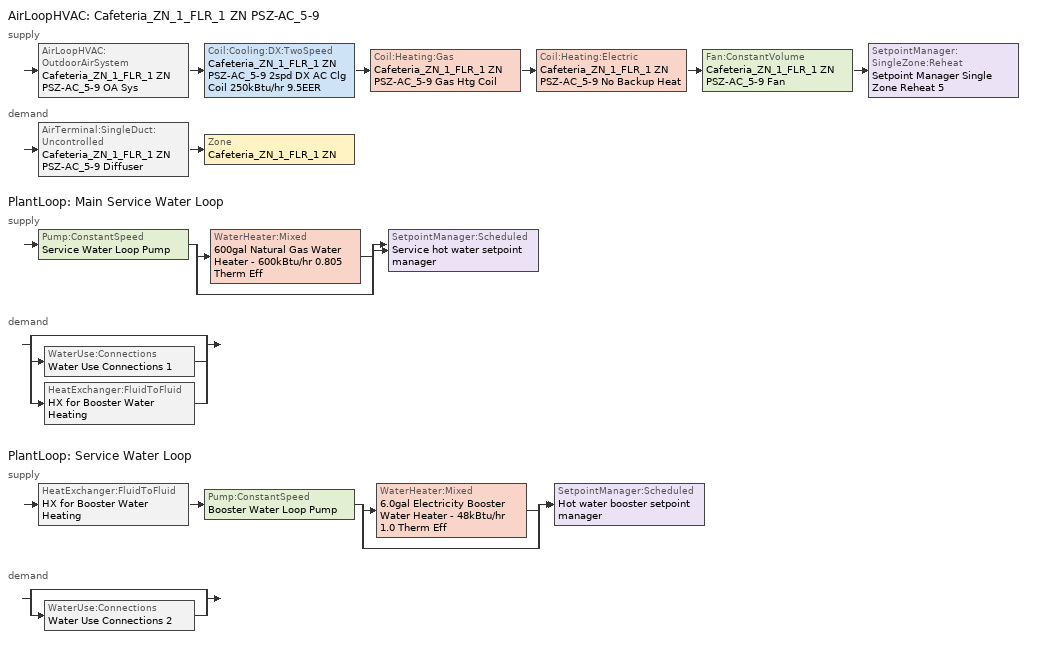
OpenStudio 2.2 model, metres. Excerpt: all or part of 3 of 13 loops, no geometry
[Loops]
AirLoopHVAC 'Cafeteria_ZN_1_FLR_1 ZN PSZ-AC_5-9'
 supply: AirLoopHVAC:OutdoorAirSystem 'Cafeteria_ZN_1_FLR_1 ZN PSZ-AC_5-9 OA Sys' > Coil:Cooling:DX:TwoSpeed 'Cafeteria_ZN_1_FLR_1 ZN PSZ-AC_5-9 2spd DX AC Clg Coil 250kBtu/hr 9.5EER' > Coil:Heating:Gas 'Cafeteria_ZN_1_FLR_1 ZN PSZ-AC_5-9 Gas Htg Coil' > Coil:Heating:Electric 'Cafeteria_ZN_1_FLR_1 ZN PSZ-AC_5-9 No Backup Heat' > Fan:ConstantVolume 'Cafeteria_ZN_1_FLR_1 ZN PSZ-AC_5-9 Fan' > SetpointManager:SingleZone:Reheat 'Setpoint Manager Single Zone Reheat 5'
 demand: AirTerminal:SingleDuct:Uncontrolled 'Cafeteria_ZN_1_FLR_1 ZN PSZ-AC_5-9 Diffuser' > Zone 'Cafeteria_ZN_1_FLR_1 ZN'
PlantLoop 'Main Service Water Loop'
 supply: Pump:ConstantSpeed 'Service Water Loop Pump' > split
  | WaterHeater:Mixed '600gal Natural Gas Water Heater - 600kBtu/hr 0.805 Therm Eff'
  | bypass
  join > SetpointManager:Scheduled 'Service hot water setpoint manager'
 demand: split
  | bypass
  | WaterUse:Connections 'Water Use Connections 1'
  | HeatExchanger:FluidToFluid 'HX for Booster Water Heating'
PlantLoop 'Service Water Loop'
 supply: HeatExchanger:FluidToFluid 'HX for Booster Water Heating' > Pump:ConstantSpeed 'Booster Water Loop Pump' > split
  | WaterHeater:Mixed '6.0gal Electricity Booster Water Heater - 48kBtu/hr 1.0 Therm Eff'
  | bypass
  join > SetpointManager:Scheduled 'Hot water booster setpoint manager'
 demand: split
  | bypass
  | WaterUse:Connections 'Water Use Connections 2'
[Sizing:Zone]
Cafeteria_ZN_1_FLR_1 ZN: Zone Cooling Design Supply Air Temperature Input Method=SupplyAirTemperature; Zone Cooling Design Supply Air Temperature {C}=12.8; Zone Cooling Design Supply Air Temperature Difference {deltaC}=11.11; Zone Heating Design Supply Air Temperature Input Method=SupplyAirTemperature; Zone Heating Design Supply Air Temperature {C}=40; Zone Heating Design Supply Air Temperature Difference {deltaC}=11.11; Zone Cooling Design Supply Air Humidity Ratio {kg-H2O/kg-air}=0.0085; Zone Heating Design Supply Air Humidity Ratio {kg-H2O/kg-air}=0.008; Cooling Design Air Flow Method=DesignDay; Heating Design Air Flow Method=DesignDay; Account for Dedicated Outdoor Air System=No; Dedicated Outdoor Air System Control Strategy=NeutralSupplyAir; Dedicated Outdoor Air Low Setpoint Temperature for Design {C}=autosize; Dedicated Outdoor Air High Setpoint Temperature for Design {C}=autosize
[Zone equipment]
Cafeteria_ZN_1_FLR_1 ZN: Cafeteria_ZN_1_FLR_1 ZN PSZ-AC_5-9 Diffuser
[PlantLoop] Glycol Concentration=0; Plant Loop Volume {m3}=Autocalculate; Load Distribution Scheme=Optimal
Name | Maximum Loop Temperature {C} | Minimum Loop Temperature {C}
Main Service Water Loop | 60 | 10
Service Water Loop
[Sizing:Plant] Loop Type=Heating; Loop Design Temperature Difference {deltaC}=5; Sizing Option=NonCoincident; Zone Timesteps in Averaging Window=1; Coincident Sizing Factor Mode=None
Name | Design Loop Exit Temperature {C}
Main Service Water Loop | 60
Service Water Loop | 82.2222
[SetpointManager:Scheduled] Control Variable=Temperature
Name | Schedule
Service hot water setpoint manager | Service Water Loop Temp - 140F
Hot water booster setpoint manager | Service Water Booster Temp - 180.00000000000006F
[Pump:ConstantSpeed] Rated Flow Rate {m3/s}=autosize; Rated Power Consumption {W}=autosize; Fraction of Motor Inefficiencies to Fluid Stream=0; Pump Control Type=Intermittent
Name | Rated Pump Head {Pa} | Motor Efficiency
Service Water Loop Pump | 34026 | 0.825
Booster Water Loop Pump | 0 | 1
[AirLoopHVAC]
Cafeteria_ZN_1_FLR_1 ZN PSZ-AC_5-9: Availability Schedule=SchoolSecondary HVACOperationSchd; Availability Manager=Availability Manager Night Cycle 9; Design Supply Air Flow Rate {m3/s}=AutoSize
[Sizing:System]
Cafeteria_ZN_1_FLR_1 ZN PSZ-AC_5-9: Type of Load to Size On=Sensible; Design Outdoor Air Flow Rate {m3/s}=Autosize; Minimum System Air Flow Ratio=1; Preheat Design Temperature {C}=7; Preheat Design Humidity Ratio {kg-H2O/kg-Air}=0.008; Precool Design Temperature {C}=12.8; Precool Design Humidity Ratio {kg-H2O/kg-Air}=0.008; Central Cooling Design Supply Air Temperature {C}=12.8; Central Heating Design Supply Air Temperature {C}=40; Sizing Option=Coincident; 100% Outdoor Air in Cooling=No; 100% Outdoor Air in Heating=No; Central Cooling Design Supply Air Humidity Ratio {kg-H2O/kg-Air}=0.0085; Central Heating Design Supply Air Humidity Ratio {kg-H2O/kg-Air}=0.008; Cooling Design Air Flow Method=DesignDay; Cooling Design Air Flow Rate {m3/s}=0; Heating Design Air Flow Method=DesignDay; Heating Design Air Flow Rate {m3/s}=0; System Outdoor Air Method=ZoneSum; Zone Maximum Outdoor Air Fraction=1; Cooling Supply Air Flow Rate Per Floor Area {m3/s-m2}=0.00996765; Cooling Fraction of Autosized Cooling Supply Air Flow Rate=1; Cooling Supply Air Flow Rate Per Unit Cooling Capacity {m3/s-W}=3.94755e-05; Heating Supply Air Flow Rate Per Floor Area {m3/s-m2}=0.00996765; Heating Fraction of Autosized Heating Supply Air Flow Rate=1; Heating Fraction of Autosized Cooling Supply Air Flow Rate=1; Heating Supply Air Flow Rate Per Unit Heating Capacity {m3/s-W}=3.15882e-05; Cooling Design Capacity Method=CoolingDesignCapacity; Cooling Design Capacity {W}=autosize; Cooling Design Capacity Per Floor Area {W/m2}=234.7; Fraction of Autosized Cooling Design Capacity=1; Heating Design Capacity Method=HeatingDesignCapacity; Heating Design Capacity {W}=autosize; Heating Design Capacity Per Floor Area {W/m2}=157; Fraction of Autosized Heating Design Capacity=1; Central Cooling Capacity Control Method=OnOff
[Controller:OutdoorAir]
Cafeteria_ZN_1_FLR_1 ZN PSZ-AC_5-9 OA Sys Controller: Minimum Outdoor Air Flow Rate {m3/s}=0; Maximum Outdoor Air Flow Rate {m3/s}=Autosize; Economizer Control Type=NoEconomizer; Economizer Control Action Type=ModulateFlow; Economizer Maximum Limit Dry-Bulb Temperature {C}=28; Economizer Maximum Limit Enthalpy {J/kg}=64000; Economizer Minimum Limit Dry-Bulb Temperature {C}=-100; Lockout Type=LockoutWithCompressor; Minimum Limit Type=FixedMinimum; Minimum Outdoor Air Schedule=Always On Discrete; Controller Mechanical Ventilation=Controller Mechanical Ventilation 5; High Humidity Control=No; Heat Recovery Bypass Control Type=BypassWhenWithinEconomizerLimits
[Controller:MechanicalVentilation]
Controller Mechanical Ventilation 5: Availability Schedule=Always On Discrete; System Outdoor Air Method=ZoneSum
[AirLoopHVAC:OutdoorAirSystem]
Cafeteria_ZN_1_FLR_1 ZN PSZ-AC_5-9 OA Sys: Controller=Cafeteria_ZN_1_FLR_1 ZN PSZ-AC_5-9 OA Sys Controller
[AvailabilityManager:NightCycle]
Availability Manager Night Cycle 9: Control Type=CycleOnAny; Thermostat Tolerance {deltaC}=1; Cycling Run Time {s}=3600
[SetpointManager:SingleZone:Reheat]
Setpoint Manager Single Zone Reheat 5: Minimum Supply Air Temperature {C}=10; Maximum Supply Air Temperature {C}=50; Control Zone=Cafeteria_ZN_1_FLR_1 ZN
[Fan:ConstantVolume]
Cafeteria_ZN_1_FLR_1 ZN PSZ-AC_5-9 Fan: Availability Schedule=SchoolSecondary HVACOperationSchd; Fan Efficiency=0.56875; Pressure Rise {Pa}=622.722; Maximum Flow Rate {m3/s}=AutoSize; Motor Efficiency=0.875
[Coil:Heating:Gas]
Cafeteria_ZN_1_FLR_1 ZN PSZ-AC_5-9 Gas Htg Coil: Availability Schedule=Always On Discrete; Gas Burner Efficiency=0.8; Nominal Capacity {W}=AutoSize; Parasitic Electric Load {W}=0; Parasitic Gas Load {W}=0
[Coil:Heating:Electric]
Cafeteria_ZN_1_FLR_1 ZN PSZ-AC_5-9 No Backup Heat: Availability Schedule=Always Off Discrete; Nominal Capacity {W}=0
[Coil:Cooling:DX:TwoSpeed]
Cafeteria_ZN_1_FLR_1 ZN PSZ-AC_5-9 2spd DX AC Clg Coil 250kBtu/hr 9.5EER: Availability Schedule=Always On Discrete; Rated High Speed Total Cooling Capacity {W}=Autosize; Rated High Speed Sensible Heat Ratio=Autosize; Rated High Speed COP {W/W}=3.39704; Rated High Speed Air Flow Rate {m3/s}=Autosize; Total Cooling Capacity Function of Temperature Curve=CoilClgDXQRatio_fTwbToadbSI 4; Total Cooling Capacity Function of Flow Fraction Curve=CoilClgDXSnglQRatio_fCFMRatio 2; Energy Input Ratio Function of Temperature Curve=CoilClgDXEIRRatio_fTwbToadbSI 4; Energy Input Ratio Function of Flow Fraction Curve=CoilClgDXSnglEIRRatio_fCFMRatio 2; Part Load Fraction Correlation Curve=CoilClgDXEIRRatio_fQFrac 2; Rated Low Speed Total Cooling Capacity {W}=Autosize; Rated Low Speed Sensible Heat Ratio=0.69; Rated Low Speed COP {W/W}=3.39704; Low Speed Total Cooling Capacity Function of Temperature Curve=CoilClgDXQRatio_fTwbToadbSI 5; Low Speed Energy Input Ratio Function of Temperature Curve=CoilClgDXEIRRatio_fTwbToadbSI 5; Condenser Type=AirCooled; High Speed Evaporative Condenser Effectiveness=0; High Speed Evaporative Condenser Air Flow Rate {m3/s}=Autosize; High Speed Evaporative Condenser Pump Rated Power Consumption {W}=Autosize; Low Speed Evaporative Condenser Effectiveness=0; Low Speed Evaporative Condenser Air Flow Rate {m3/s}=Autosize; Low Speed Evaporative Condenser Pump Rated Power Consumption {W}=Autosize; Basin Heater Capacity {W/K}=10; Basin Heater Setpoint Temperature {C}=2
[AirTerminal:SingleDuct:Uncontrolled]
Cafeteria_ZN_1_FLR_1 ZN PSZ-AC_5-9 Diffuser: Availability Schedule=Always On Discrete; Maximum Air Flow Rate {m3/s}=AutoSize
[WaterHeater:Mixed] Deadband Temperature Difference {deltaC}=2; Maximum Temperature Limit {C}=82.2222; Heater Control Type=Cycle; Off Cycle Parasitic Heat Fraction to Tank=0.8; On Cycle Parasitic Heat Fraction to Tank=0; Ambient Temperature Indicator=Schedule; Use Side Effectiveness=1; Source Side Effectiveness=1; Use Side Design Flow Rate {m3/s}=autosize; Source Side Design Flow Rate {m3/s}=autosize; Indirect Water Heating Recovery Time {hr}=1.5
Name | Tank Volume {m3} | Setpoint Temperature Schedule | Heater Maximum Capacity {W} | Heater Fuel Type | Heater Thermal Efficiency | Off Cycle Parasitic Fuel Consumption Rate {W} | Off Cycle Parasitic Fuel Type | On Cycle Parasitic Fuel Consumption Rate {W} | On Cycle Parasitic Fuel Type | Ambient Temperature Schedule | Off Cycle Loss Coefficient to Ambient Temperature {W/K} | On Cycle Loss Coefficient to Ambient Temperature {W/K}
600gal Natural Gas Water Heater - 600kBtu/hr 0.805 Therm Eff | 2.27125 | Service Water Loop Temp - 140F | 175843 | NaturalGas | 0.804593 | 943.103 | NaturalGas | 943.103 | NaturalGas | Water Heater Ambient Temp Schedule - 70F | 20.7661 | 20.7661
6.0gal Electricity Booster Water Heater - 48kBtu/hr 1.0 Therm Eff | 0.0227125 | Service Water Booster Temp - 180.00000000000006F | 14000 | Electricity | 1 | 0 | Electricity | 0 | Electricity | Water Heater Ambient Temp Schedule - 70F 1 | 0.796809 | 0.796809
[WaterUse:Connections]
Name | Water Use Equipment Name 1
Water Use Connections 1 | Main Service Water Use 7.63gal/min
Water Use Connections 2 | Booster Water Fixture - 23.7 gal/min at 27.901234567901326F
[WaterUse:Equipment:Definition]
Name | Peak Flow Rate {m3/s} | Target Temperature Schedule | Sensible Fraction Schedule | Latent Fraction Schedule
Main Service Water Use Def 7.63gal/min | 0.000481378 | Mixed Water At Faucet Temp - 140F | Fraction Sensible - 0.2 | Fraction Latent - 0.05
Water Fixture Def - 23.7 gal/min | 0.00149524 | Schedule Ruleset 5
[WaterUse:Equipment] Flow Rate Fraction Schedule=SchoolSecondary BLDG_SWH_SCH
Name | Water Use Equipment Definition
Main Service Water Use 7.63gal/min | Main Service Water Use Def 7.63gal/min
Booster Water Fixture - 23.7 gal/min at 27.901234567901326F | Water Fixture Def - 23.7 gal/min
[HeatExchanger:FluidToFluid]
HX for Booster Water Heating: Loop Demand Side Design Flow Rate {m3/s}=autosize; Loop Supply Side Design Flow Rate {m3/s}=autosize; Heat Exchange Model Type=Ideal; Heat Exchanger U-Factor Times Area Value {W/K}=autosize; Control Type=UncontrolledOn; Minimum Temperature Difference to Activate Heat Exchanger {deltaC}=0.01; Heat Transfer Metering End Use Type=LoopToLoop; Component Override Cooling Control Temperature Mode=Loop; Sizing Factor=1; Operation Minimum Temperature Limit {C}=0; Operation Maximum Temperature Limit {C}=100
[Schedule:Ruleset]
Name | Default Day Schedule | Summer Design Day Schedule | Winter Design Day Schedule
SchoolSecondary HVACOperationSchd | SchoolSecondary HVACOperationSchd Default | SchoolSecondary HVACOperationSchd Summer Design Day | SchoolSecondary HVACOperationSchd Winter Design Day
Service Water Loop Temp - 140F | Service Water Loop Temp - 140F Default
Water Heater Ambient Temp Schedule - 70F | Water Heater Ambient Temp Schedule - 70F Default
Fraction Sensible - 0.2 | Schedule Day 71
Fraction Latent - 0.05 | Schedule Day 72
Mixed Water At Faucet Temp - 140F | Schedule Day 73
SchoolSecondary BLDG_SWH_SCH | SchoolSecondary BLDG_SWH_SCH Default | SchoolSecondary BLDG_SWH_SCH Summer Design Day | SchoolSecondary BLDG_SWH_SCH Winter Design Day
Service Water Booster Temp - 180.00000000000006F | Service Water Booster Temp - 180.00000000000006F Default
Water Heater Ambient Temp Schedule - 70F 1 | Water Heater Ambient Temp Schedule - 70F Default 1
Schedule Ruleset 5 | Schedule Day 78
[Schedule:Day]
SchoolSecondary HVACOperationSchd Default; SchoolSecondary BLDG_SWH_SCH Default; SchoolSecondary BLDG_SWH_SCH Sun|Sat Day; SchoolSecondary BLDG_SWH_SCH Sun|Sat Day 1; SchoolSecondary BLDG_SWH_SCH Sat Day: 24, 0, 0
SchoolSecondary HVACOperationSchd Winter Design Day; SchoolSecondary HVACOperationSchd Summer Design Day; SchoolSecondary HVACOperationSchd WntrDsn|SmrDsn|Wkdy Day: 7, 0, 0, 21, 0, 1, 24, 0, 0
Service Water Loop Temp - 140F Default; Schedule Day 73: 24, 0, 60
Water Heater Ambient Temp Schedule - 70F Default; Water Heater Ambient Temp Schedule - 70F Default 1: 24, 0, 21.1111
Schedule Day 71: 24, 0, 0.2
Schedule Day 72: 24, 0, 0.05
SchoolSecondary BLDG_SWH_SCH Summer Design Day: 7, 0, 0.05, 8, 0, 0.1, 9, 0, 0.34, 10, 0, 0.6, 11, 0, 0.63, 12, 0, 0.72, 13, 0, 0.79, 14, 0, 0.83, 15, 0, 0.61, 16, 0, 0.65, 18, 0, 0.1, 19, 0, 0.19, 20, 0, 0.25, 22, 0, 0.22, 23, 0, 0.12, 24, 0, 0.09
SchoolSecondary BLDG_SWH_SCH Wkdy Day; SchoolSecondary BLDG_SWH_SCH Wkdy Day 2: 8, 0, 0, 9, 0, 0.34, 10, 0, 0.6, 11, 0, 0.63, 12, 0, 0.72, 13, 0, 0.79, 14, 0, 0.83, 15, 0, 0.61, 16, 0, 0.65, 18, 0, 0.1, 19, 0, 0.19, 20, 0, 0.25, 24, 0, 0
SchoolSecondary BLDG_SWH_SCH Winter Design Day: 9, 0, 0.03, 13, 0, 0.05, 24, 0, 0.03
SchoolSecondary BLDG_SWH_SCH Wkdy Day 1: 8, 0, 0, 18, 0, 0.1, 19, 0, 0.19, 20, 0, 0.25, 24, 0, 0
Service Water Booster Temp - 180.00000000000006F Default: 24, 0, 82.2222
Schedule Day 78: 24, 0, -2.27709
[Schedule:Rule] Date Specification Type=DateRange
Name | Schedule Ruleset | Rule Order | Day Schedule | Apply Monday | Apply Tuesday | Apply Wednesday | Apply Thursday | Apply Friday | Start Month | Start Day | End Month | End Day | Apply Sunday | Apply Saturday
Schedule Rule 88 | SchoolSecondary HVACOperationSchd | 0 | SchoolSecondary HVACOperationSchd WntrDsn|SmrDsn|Wkdy Day | Yes | Yes | Yes | Yes | Yes | 1 | 1 | 12 | 31
Schedule Rule 103 | SchoolSecondary BLDG_SWH_SCH | 5 | SchoolSecondary BLDG_SWH_SCH Sun|Sat Day |  |  |  |  |  | 1 | 1 | 6 | 15 | Yes | Yes
Schedule Rule 104 | SchoolSecondary BLDG_SWH_SCH | 4 | SchoolSecondary BLDG_SWH_SCH Wkdy Day | Yes | Yes | Yes | Yes | Yes | 1 | 1 | 6 | 15
Schedule Rule 105 | SchoolSecondary BLDG_SWH_SCH | 3 | SchoolSecondary BLDG_SWH_SCH Sun|Sat Day 1 |  |  |  |  |  | 6 | 16 | 9 | 15 | Yes | Yes
Schedule Rule 106 | SchoolSecondary BLDG_SWH_SCH | 2 | SchoolSecondary BLDG_SWH_SCH Wkdy Day 1 | Yes | Yes | Yes | Yes | Yes | 6 | 16 | 9 | 15
Schedule Rule 107 | SchoolSecondary BLDG_SWH_SCH | 1 | SchoolSecondary BLDG_SWH_SCH Sat Day |  |  |  |  |  | 9 | 16 | 12 | 31 |  | Yes
Schedule Rule 108 | SchoolSecondary BLDG_SWH_SCH | 0 | SchoolSecondary BLDG_SWH_SCH Wkdy Day 2 | Yes | Yes | Yes | Yes | Yes | 9 | 16 | 12 | 31
[Curve:Biquadratic] Minimum Value of x=13.89; Maximum Value of x=25; Minimum Value of y=23.89; Maximum Value of y=46.11; Minimum Curve Output=0.77
Name | Coefficient1 Constant | Coefficient2 x | Coefficient3 x**2 | Coefficient4 y | Coefficient5 y**2 | Coefficient6 x*y | Maximum Curve Output
CoilClgDXQRatio_fTwbToadbSI 4; CoilClgDXQRatio_fTwbToadbSI 5 | 0.86779 | 0.014245 | 0.000554 | -0.007569 | 3.2e-05 | -0.000191 | 1.29
CoilClgDXEIRRatio_fTwbToadbSI 4; CoilClgDXEIRRatio_fTwbToadbSI 5 | 0.116709 | 0.028458 | -0.000411 | 0.021422 | 0.000162 | -0.00068 | 1.33
[Curve:Quadratic]
Name | Coefficient1 Constant | Coefficient2 x | Coefficient3 x**2 | Minimum Value of x | Maximum Value of x
CoilClgDXSnglQRatio_fCFMRatio 2 | 0.8 | 0.2 | 0 | 0.5 | 1.5
CoilClgDXSnglEIRRatio_fCFMRatio 2 | 1.156 | -0.1816 | 0.0256 | 0 | 1
[Schedule:Constant]
Name | Value
Always On Discrete | 1
Always Off Discrete | 0
[Curve:Cubic]
CoilClgDXEIRRatio_fQFrac 2: Coefficient1 Constant=0; Coefficient2 x=5.1091; Coefficient3 x**2=-8.5515; Coefficient4 x**3=4.4744; Minimum Value of x=0.7; Maximum Value of x=1; Minimum Curve Output=0.92; Maximum Curve Output=1
